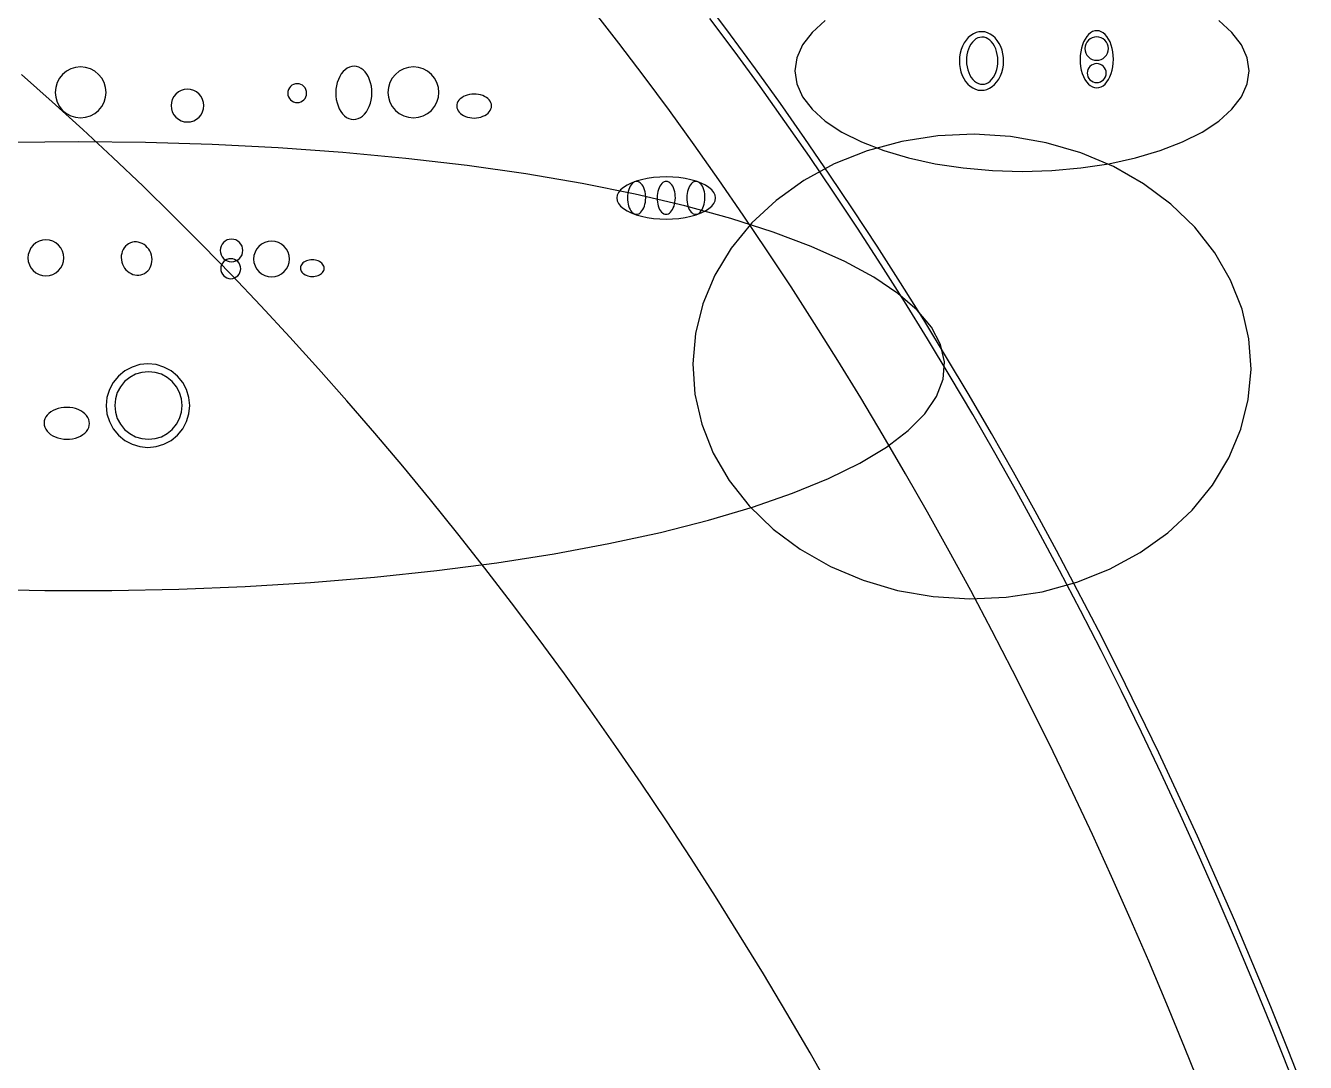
# Model space of a CAD drawing. Extents: x -1 to 217, y -22 to 302.
# Drawn here: x 155.03 to 202.57, y 221.53 to 260.02 of the extents above; entities that cross this region are included whole.
import ezdxf

# ---------------------------------------------------------------- set-up
doc = ezdxf.new("R2010")
doc.units = 0

msp = doc.modelspace()

# ---------------------------------------------------------------- linework, layer by layer
at = {"layer": 'CIRCLES'}
for p, q in [((194.651, 259.567), (194.576, 259.527)), ((194.733, 259.592), (194.651, 259.567)), ((194.818, 259.601), (194.733, 259.592)), ((194.903, 259.592), (194.818, 259.601)), ((194.985, 259.567), (194.903, 259.592)), ((195.06, 259.527), (194.985, 259.567)), ((194.391, 259.25), (194.382, 259.165)), ((194.382, 259.165), (194.391, 259.08)), ((194.415, 259.331), (194.391, 259.25)), ((194.391, 259.08), (194.415, 258.998)), ((194.456, 259.407), (194.415, 259.331)), ((194.51, 259.473), (194.456, 259.407)), ((194.576, 259.527), (194.51, 259.473)), ((195.126, 259.473), (195.06, 259.527)), ((195.18, 259.407), (195.126, 259.473)), ((195.221, 259.331), (195.18, 259.407)), ((195.245, 259.25), (195.221, 259.331)), ((195.221, 258.998), (195.245, 259.08)), ((195.254, 259.165), (195.245, 259.25)), ((195.245, 259.08), (195.254, 259.165)), ((194.415, 258.998), (194.456, 258.923)), ((194.456, 258.923), (194.51, 258.856)), ((194.51, 258.856), (194.576, 258.802)), ((194.576, 258.802), (194.651, 258.762)), ((194.651, 258.762), (194.733, 258.737)), ((194.749, 258.6), (194.683, 258.58)), ((194.733, 258.737), (194.818, 258.729)), ((194.818, 258.607), (194.749, 258.6)), ((194.818, 258.729), (194.903, 258.737)), ((194.887, 258.6), (194.818, 258.607)), ((194.953, 258.58), (194.887, 258.6)), ((194.903, 258.737), (194.985, 258.762)), ((194.985, 258.762), (195.06, 258.802)), ((195.06, 258.802), (195.126, 258.856)), ((195.126, 258.856), (195.18, 258.923)), ((195.18, 258.923), (195.221, 258.998)), ((156.409, 258.209), (156.292, 258.066)), ((156.553, 258.327), (156.409, 258.209)), ((156.716, 258.414), (156.553, 258.327)), ((156.893, 258.468), (156.716, 258.414)), ((157.078, 258.486), (156.893, 258.468)), ((157.262, 258.468), (157.078, 258.486)), ((157.44, 258.414), (157.262, 258.468)), ((157.603, 258.327), (157.44, 258.414)), ((157.746, 258.209), (157.603, 258.327)), ((157.864, 258.066), (157.746, 258.209)), ((168.771, 258.209), (168.653, 258.066)), ((168.914, 258.327), (168.771, 258.209)), ((169.077, 258.414), (168.914, 258.327)), ((169.255, 258.468), (169.077, 258.414)), ((169.439, 258.486), (169.255, 258.468)), ((169.624, 258.468), (169.439, 258.486)), ((169.801, 258.414), (169.624, 258.468)), ((169.964, 258.327), (169.801, 258.414)), ((170.108, 258.209), (169.964, 258.327)), ((170.225, 258.066), (170.108, 258.209)), ((194.472, 258.323), (194.466, 258.255)), ((194.466, 258.255), (194.472, 258.186)), ((194.493, 258.389), (194.472, 258.323)), ((194.472, 258.186), (194.493, 258.12)), ((194.525, 258.45), (194.493, 258.389)), ((194.569, 258.504), (194.525, 258.45)), ((194.622, 258.547), (194.569, 258.504)), ((194.683, 258.58), (194.622, 258.547)), ((195.014, 258.547), (194.953, 258.58)), ((195.067, 258.504), (195.014, 258.547)), ((195.111, 258.45), (195.067, 258.504)), ((195.143, 258.389), (195.111, 258.45)), ((195.164, 258.323), (195.143, 258.389)), ((195.143, 258.12), (195.164, 258.186)), ((195.17, 258.255), (195.164, 258.323)), ((195.164, 258.186), (195.17, 258.255)), ((156.151, 257.725), (156.133, 257.541)), ((156.205, 257.902), (156.151, 257.725)), ((156.292, 258.066), (156.205, 257.902)), ((157.951, 257.902), (157.864, 258.066)), ((158.005, 257.725), (157.951, 257.902)), ((158.023, 257.541), (158.005, 257.725)), ((161.044, 257.656), (160.926, 257.645)), ((161.163, 257.645), (161.044, 257.656)), ((164.831, 257.704), (164.798, 257.644)), ((164.874, 257.757), (164.831, 257.704)), ((164.927, 257.801), (164.874, 257.757)), ((164.987, 257.833), (164.927, 257.801)), ((165.053, 257.853), (164.987, 257.833)), ((165.121, 257.859), (165.053, 257.853)), ((165.189, 257.853), (165.121, 257.859)), ((165.255, 257.833), (165.189, 257.853)), ((165.315, 257.801), (165.255, 257.833)), ((165.368, 257.757), (165.315, 257.801)), ((165.412, 257.704), (165.368, 257.757)), ((165.444, 257.644), (165.412, 257.704)), ((168.512, 257.725), (168.494, 257.541)), ((168.566, 257.902), (168.512, 257.725)), ((168.653, 258.066), (168.566, 257.902)), ((170.312, 257.902), (170.225, 258.066)), ((170.366, 257.725), (170.312, 257.902)), ((170.384, 257.541), (170.366, 257.725)), ((194.493, 258.12), (194.525, 258.059)), ((194.525, 258.059), (194.569, 258.005)), ((194.569, 258.005), (194.622, 257.962)), ((194.622, 257.962), (194.683, 257.929)), ((194.683, 257.929), (194.749, 257.909)), ((194.749, 257.909), (194.818, 257.902)), ((194.818, 257.902), (194.887, 257.909)), ((194.887, 257.909), (194.953, 257.929)), ((194.953, 257.929), (195.014, 257.962)), ((195.014, 257.962), (195.067, 258.005)), ((195.067, 258.005), (195.111, 258.059)), ((195.111, 258.059), (195.143, 258.12)), ((156.133, 257.541), (156.151, 257.356)), ((156.151, 257.356), (156.205, 257.179)), ((156.205, 257.179), (156.292, 257.016)), ((157.864, 257.016), (157.951, 257.179)), ((157.951, 257.179), (158.005, 257.356)), ((158.005, 257.356), (158.023, 257.541)), ((160.483, 257.281), (160.448, 257.167)), ((160.539, 257.386), (160.483, 257.281)), ((160.614, 257.478), (160.539, 257.386)), ((160.707, 257.554), (160.614, 257.478)), ((160.812, 257.61), (160.707, 257.554)), ((160.926, 257.645), (160.812, 257.61)), ((161.277, 257.61), (161.163, 257.645)), ((161.382, 257.554), (161.277, 257.61)), ((161.475, 257.478), (161.382, 257.554)), ((161.55, 257.386), (161.475, 257.478)), ((161.606, 257.281), (161.55, 257.386)), ((161.641, 257.167), (161.606, 257.281)), ((164.779, 257.578), (164.772, 257.51)), ((164.772, 257.51), (164.779, 257.442)), ((164.798, 257.644), (164.779, 257.578)), ((164.779, 257.442), (164.798, 257.376)), ((164.798, 257.376), (164.831, 257.316)), ((164.831, 257.316), (164.874, 257.263)), ((164.874, 257.263), (164.927, 257.22)), ((164.927, 257.22), (164.987, 257.187)), ((164.987, 257.187), (165.053, 257.168)), ((165.189, 257.168), (165.255, 257.187)), ((165.255, 257.187), (165.315, 257.22)), ((165.315, 257.22), (165.368, 257.263)), ((165.368, 257.263), (165.412, 257.316)), ((165.412, 257.316), (165.444, 257.376)), ((165.464, 257.578), (165.444, 257.644)), ((165.444, 257.376), (165.464, 257.442)), ((165.47, 257.51), (165.464, 257.578)), ((165.464, 257.442), (165.47, 257.51)), ((168.494, 257.541), (168.512, 257.356)), ((168.512, 257.356), (168.566, 257.179)), ((168.566, 257.179), (168.653, 257.016)), ((170.225, 257.016), (170.312, 257.179)), ((170.312, 257.179), (170.366, 257.356)), ((170.366, 257.356), (170.384, 257.541)), ((156.292, 257.016), (156.409, 256.872)), ((156.409, 256.872), (156.553, 256.755)), ((156.553, 256.755), (156.716, 256.667)), ((157.44, 256.667), (157.603, 256.755)), ((157.603, 256.755), (157.746, 256.872)), ((157.746, 256.872), (157.864, 257.016)), ((160.448, 257.167), (160.436, 257.048)), ((160.436, 257.048), (160.448, 256.929)), ((160.448, 256.929), (160.483, 256.815)), ((160.483, 256.815), (160.539, 256.71)), ((160.539, 256.71), (160.614, 256.618)), ((161.475, 256.618), (161.55, 256.71)), ((161.55, 256.71), (161.606, 256.815)), ((161.606, 256.815), (161.641, 256.929)), ((161.653, 257.048), (161.641, 257.167)), ((161.641, 256.929), (161.653, 257.048)), ((165.053, 257.168), (165.121, 257.161)), ((165.121, 257.161), (165.189, 257.168)), ((168.653, 257.016), (168.771, 256.872)), ((168.771, 256.872), (168.914, 256.755)), ((168.914, 256.755), (169.077, 256.667)), ((169.801, 256.667), (169.964, 256.755)), ((169.964, 256.755), (170.108, 256.872)), ((170.108, 256.872), (170.225, 257.016)), ((156.716, 256.667), (156.893, 256.614)), ((156.893, 256.614), (157.078, 256.596)), ((157.078, 256.596), (157.262, 256.614)), ((157.262, 256.614), (157.44, 256.667)), ((160.614, 256.618), (160.707, 256.542)), ((160.707, 256.542), (160.812, 256.486)), ((160.812, 256.486), (160.926, 256.451)), ((160.926, 256.451), (161.044, 256.44)), ((161.044, 256.44), (161.163, 256.451)), ((161.163, 256.451), (161.277, 256.486)), ((161.277, 256.486), (161.382, 256.542)), ((161.382, 256.542), (161.475, 256.618)), ((169.077, 256.667), (169.255, 256.614)), ((169.255, 256.614), (169.439, 256.596)), ((169.439, 256.596), (169.624, 256.614)), ((169.624, 256.614), (169.801, 256.667)), ((155.418, 251.949), (155.317, 251.866)), ((155.532, 252.01), (155.418, 251.949)), ((155.657, 252.048), (155.532, 252.01)), ((155.787, 252.061), (155.657, 252.048)), ((155.916, 252.048), (155.787, 252.061)), ((156.041, 252.01), (155.916, 252.048)), ((156.156, 251.949), (156.041, 252.01)), ((156.256, 251.866), (156.156, 251.949)), ((162.386, 251.969), (162.334, 251.905)), ((162.45, 252.021), (162.386, 251.969)), ((162.522, 252.06), (162.45, 252.021)), ((162.601, 252.084), (162.522, 252.06)), ((162.683, 252.092), (162.601, 252.084)), ((162.765, 252.084), (162.683, 252.092)), ((162.844, 252.06), (162.765, 252.084)), ((162.917, 252.021), (162.844, 252.06)), ((162.981, 251.969), (162.917, 252.021)), ((163.033, 251.905), (162.981, 251.969)), ((163.914, 251.968), (163.8, 251.907)), ((164.039, 252.006), (163.914, 251.968)), ((164.169, 252.018), (164.039, 252.006)), ((164.298, 252.006), (164.169, 252.018)), ((164.423, 251.968), (164.298, 252.006)), ((164.538, 251.907), (164.423, 251.968)), ((155.135, 251.526), (155.122, 251.397)), ((155.173, 251.651), (155.135, 251.526)), ((155.234, 251.766), (155.173, 251.651)), ((155.317, 251.866), (155.234, 251.766)), ((156.339, 251.766), (156.256, 251.866)), ((156.4, 251.651), (156.339, 251.766)), ((156.438, 251.526), (156.4, 251.651)), ((156.451, 251.397), (156.438, 251.526)), ((162.271, 251.754), (162.263, 251.672)), ((162.263, 251.672), (162.271, 251.59)), ((162.295, 251.833), (162.271, 251.754)), ((162.271, 251.59), (162.295, 251.511)), ((162.334, 251.905), (162.295, 251.833)), ((162.295, 251.511), (162.334, 251.438)), ((163.072, 251.833), (163.033, 251.905)), ((163.033, 251.438), (163.072, 251.511)), ((163.096, 251.754), (163.072, 251.833)), ((163.072, 251.511), (163.096, 251.59)), ((163.104, 251.672), (163.096, 251.754)), ((163.096, 251.59), (163.104, 251.672)), ((163.517, 251.484), (163.504, 251.354)), ((163.555, 251.608), (163.517, 251.484)), ((163.616, 251.723), (163.555, 251.608)), ((163.699, 251.824), (163.616, 251.723)), ((163.8, 251.907), (163.699, 251.824)), ((164.638, 251.824), (164.538, 251.907)), ((164.721, 251.723), (164.638, 251.824)), ((164.782, 251.608), (164.721, 251.723)), ((164.82, 251.484), (164.782, 251.608)), ((164.833, 251.354), (164.82, 251.484)), ((155.122, 251.397), (155.135, 251.267)), ((155.135, 251.267), (155.173, 251.142)), ((155.173, 251.142), (155.234, 251.027)), ((155.234, 251.027), (155.317, 250.927)), ((156.256, 250.927), (156.339, 251.027)), ((156.339, 251.027), (156.4, 251.142)), ((156.4, 251.142), (156.438, 251.267)), ((156.438, 251.267), (156.451, 251.397)), ((162.289, 251.067), (162.282, 250.994)), ((162.282, 250.994), (162.289, 250.922)), ((162.31, 251.136), (162.289, 251.067)), ((162.345, 251.2), (162.31, 251.136)), ((162.334, 251.438), (162.386, 251.374)), ((162.391, 251.257), (162.345, 251.2)), ((162.386, 251.374), (162.45, 251.322)), ((162.447, 251.303), (162.391, 251.257)), ((162.511, 251.337), (162.447, 251.303)), ((162.45, 251.322), (162.522, 251.283)), ((162.581, 251.358), (162.511, 251.337)), ((162.522, 251.283), (162.601, 251.259)), ((162.653, 251.365), (162.581, 251.358)), ((162.601, 251.259), (162.683, 251.251)), ((162.726, 251.358), (162.653, 251.365)), ((162.683, 251.251), (162.765, 251.259)), ((162.795, 251.337), (162.726, 251.358)), ((162.765, 251.259), (162.844, 251.283)), ((162.859, 251.303), (162.795, 251.337)), ((162.844, 251.283), (162.917, 251.322)), ((162.916, 251.257), (162.859, 251.303)), ((162.962, 251.2), (162.916, 251.257)), ((162.917, 251.322), (162.981, 251.374)), ((162.996, 251.136), (162.962, 251.2)), ((162.981, 251.374), (163.033, 251.438)), ((163.017, 251.067), (162.996, 251.136)), ((163.024, 250.994), (163.017, 251.067)), ((163.017, 250.922), (163.024, 250.994)), ((163.504, 251.354), (163.517, 251.225)), ((163.517, 251.225), (163.555, 251.1)), ((163.555, 251.1), (163.616, 250.985)), ((164.721, 250.985), (164.782, 251.1)), ((164.782, 251.1), (164.82, 251.225)), ((164.82, 251.225), (164.833, 251.354)), ((155.317, 250.927), (155.418, 250.844)), ((155.418, 250.844), (155.532, 250.783)), ((155.532, 250.783), (155.657, 250.745)), ((155.657, 250.745), (155.787, 250.732)), ((155.787, 250.732), (155.916, 250.745)), ((155.916, 250.745), (156.041, 250.783)), ((156.041, 250.783), (156.156, 250.844)), ((156.156, 250.844), (156.256, 250.927)), ((162.289, 250.922), (162.31, 250.852)), ((162.31, 250.852), (162.345, 250.788)), ((162.345, 250.788), (162.391, 250.732)), ((162.391, 250.732), (162.447, 250.686)), ((162.447, 250.686), (162.511, 250.651)), ((162.511, 250.651), (162.581, 250.63)), ((162.581, 250.63), (162.653, 250.623)), ((162.653, 250.623), (162.726, 250.63)), ((162.726, 250.63), (162.795, 250.651)), ((162.795, 250.651), (162.859, 250.686)), ((162.859, 250.686), (162.916, 250.732)), ((162.916, 250.732), (162.962, 250.788)), ((162.962, 250.788), (162.996, 250.852)), ((162.996, 250.852), (163.017, 250.922)), ((163.616, 250.985), (163.699, 250.884)), ((163.699, 250.884), (163.8, 250.802)), ((163.8, 250.802), (163.914, 250.74)), ((163.914, 250.74), (164.039, 250.703)), ((164.039, 250.703), (164.169, 250.69)), ((164.169, 250.69), (164.298, 250.703)), ((164.298, 250.703), (164.423, 250.74)), ((164.423, 250.74), (164.538, 250.802)), ((164.538, 250.802), (164.638, 250.884)), ((164.638, 250.884), (164.721, 250.985)), ((158.717, 247.201), (158.482, 247.008)), ((158.986, 247.344), (158.717, 247.201)), ((159.277, 247.432), (158.986, 247.344)), ((159.579, 247.462), (159.277, 247.432)), ((159.882, 247.432), (159.579, 247.462)), ((160.173, 247.344), (159.882, 247.432)), ((160.442, 247.201), (160.173, 247.344)), ((160.677, 247.008), (160.442, 247.201)), ((158.289, 246.773), (158.146, 246.504)), ((158.482, 247.008), (158.289, 246.773)), ((158.71, 246.801), (158.554, 246.611)), ((158.9, 246.957), (158.71, 246.801)), ((159.117, 247.073), (158.9, 246.957)), ((159.352, 247.144), (159.117, 247.073)), ((159.597, 247.168), (159.352, 247.144)), ((159.841, 247.144), (159.597, 247.168)), ((160.076, 247.073), (159.841, 247.144)), ((160.293, 246.957), (160.076, 247.073)), ((160.483, 246.801), (160.293, 246.957)), ((160.639, 246.611), (160.483, 246.801)), ((160.87, 246.773), (160.677, 247.008)), ((161.013, 246.504), (160.87, 246.773)), ((158.146, 246.504), (158.057, 246.213)), ((158.438, 246.394), (158.367, 246.159)), ((158.554, 246.611), (158.438, 246.394)), ((160.755, 246.394), (160.639, 246.611)), ((160.826, 246.159), (160.755, 246.394)), ((161.102, 246.213), (161.013, 246.504)), ((158.057, 246.213), (158.028, 245.91)), ((158.028, 245.91), (158.057, 245.608)), ((158.367, 246.159), (158.343, 245.914)), ((158.343, 245.914), (158.367, 245.67)), ((160.85, 245.914), (160.826, 246.159)), ((160.826, 245.67), (160.85, 245.914)), ((161.131, 245.91), (161.102, 246.213)), ((161.102, 245.608), (161.131, 245.91)), ((158.057, 245.608), (158.146, 245.316)), ((158.146, 245.316), (158.289, 245.048)), ((158.367, 245.67), (158.438, 245.435)), ((158.438, 245.435), (158.554, 245.218)), ((160.639, 245.218), (160.755, 245.435)), ((160.755, 245.435), (160.826, 245.67)), ((160.87, 245.048), (161.013, 245.316)), ((161.013, 245.316), (161.102, 245.608)), ((158.289, 245.048), (158.482, 244.813)), ((158.482, 244.813), (158.717, 244.62)), ((158.554, 245.218), (158.71, 245.028)), ((158.71, 245.028), (158.9, 244.872)), ((158.9, 244.872), (159.117, 244.756)), ((160.076, 244.756), (160.293, 244.872)), ((160.293, 244.872), (160.483, 245.028)), ((160.442, 244.62), (160.677, 244.813)), ((160.483, 245.028), (160.639, 245.218)), ((160.677, 244.813), (160.87, 245.048)), ((158.717, 244.62), (158.986, 244.476)), ((158.986, 244.476), (159.277, 244.388)), ((159.117, 244.756), (159.352, 244.685)), ((159.277, 244.388), (159.579, 244.358)), ((159.352, 244.685), (159.597, 244.661)), ((159.579, 244.358), (159.882, 244.388)), ((159.597, 244.661), (159.841, 244.685)), ((159.841, 244.685), (160.076, 244.756)), ((159.882, 244.388), (160.173, 244.476)), ((160.173, 244.476), (160.442, 244.62))]:
    msp.add_line(p, q, dxfattribs=at)
at = {"layer": 'ELLIPSES'}
for p, q in [((177.065, 259.366), (176.111, 260.592)), ((181.212, 259.679), (180.269, 260.932)), ((181.388, 259.029), (180.449, 260.288)), ((184.738, 260.206), (184.25, 259.768)), ((199.84, 259.768), (199.352, 260.206)), ((182.146, 258.411), (181.212, 259.679)), ((184.25, 259.768), (183.896, 259.305)), ((190.049, 259.573), (189.967, 259.48)), ((190.139, 259.651), (190.049, 259.573)), ((190.236, 259.713), (190.139, 259.651)), ((190.338, 259.757), (190.236, 259.713)), ((190.406, 259.559), (190.334, 259.521)), ((190.444, 259.784), (190.338, 259.757)), ((190.48, 259.582), (190.406, 259.559)), ((190.551, 259.792), (190.444, 259.784)), ((190.556, 259.59), (190.48, 259.582)), ((190.658, 259.781), (190.551, 259.792)), ((190.633, 259.583), (190.556, 259.59)), ((190.708, 259.562), (190.633, 259.583)), ((190.763, 259.752), (190.658, 259.781)), ((190.78, 259.526), (190.708, 259.562)), ((190.864, 259.705), (190.763, 259.752)), ((190.959, 259.641), (190.864, 259.705)), ((191.048, 259.561), (190.959, 259.641)), ((191.127, 259.467), (191.048, 259.561)), ((194.446, 259.612), (194.385, 259.52)), ((194.514, 259.689), (194.446, 259.612)), ((194.586, 259.75), (194.514, 259.689)), ((194.663, 259.794), (194.586, 259.75)), ((194.743, 259.821), (194.663, 259.794)), ((194.824, 259.83), (194.743, 259.821)), ((194.904, 259.821), (194.824, 259.83)), ((194.984, 259.793), (194.904, 259.821)), ((195.06, 259.748), (194.984, 259.793)), ((195.133, 259.687), (195.06, 259.748)), ((195.2, 259.61), (195.133, 259.687)), ((195.261, 259.518), (195.2, 259.61)), ((200.195, 259.305), (199.84, 259.768)), ((178.01, 258.123), (177.065, 259.366)), ((183.896, 259.305), (183.68, 258.826)), ((189.785, 259.129), (189.749, 258.995)), ((189.834, 259.256), (189.785, 259.129)), ((189.895, 259.374), (189.834, 259.256)), ((189.967, 259.48), (189.895, 259.374)), ((190.056, 259.147), (190.023, 259.045)), ((190.097, 259.243), (190.056, 259.147)), ((190.147, 259.33), (190.097, 259.243)), ((190.203, 259.406), (190.147, 259.33)), ((190.266, 259.47), (190.203, 259.406)), ((190.334, 259.521), (190.266, 259.47)), ((190.849, 259.476), (190.78, 259.526)), ((190.913, 259.413), (190.849, 259.476)), ((190.971, 259.338), (190.913, 259.413)), ((191.022, 259.252), (190.971, 259.338)), ((191.066, 259.158), (191.022, 259.252)), ((191.101, 259.056), (191.066, 259.158)), ((191.197, 259.359), (191.127, 259.467)), ((191.255, 259.24), (191.197, 259.359)), ((191.301, 259.111), (191.255, 259.24)), ((191.334, 258.976), (191.301, 259.111)), ((194.25, 259.176), (194.223, 259.045)), ((194.286, 259.301), (194.25, 259.176)), ((194.331, 259.416), (194.286, 259.301)), ((194.385, 259.52), (194.331, 259.416)), ((195.314, 259.413), (195.261, 259.518)), ((195.358, 259.298), (195.314, 259.413)), ((195.394, 259.173), (195.358, 259.298)), ((195.419, 259.042), (195.394, 259.173)), ((200.41, 258.826), (200.195, 259.305)), ((182.318, 257.754), (181.388, 259.029)), ((183.68, 258.826), (183.608, 258.339)), ((189.726, 258.855), (189.718, 258.713)), ((189.718, 258.713), (189.723, 258.571)), ((189.749, 258.995), (189.726, 258.855)), ((189.986, 258.824), (189.982, 258.709)), ((189.982, 258.709), (189.988, 258.595)), ((190, 258.936), (189.986, 258.824)), ((190.023, 259.045), (190, 258.936)), ((191.126, 258.947), (191.101, 259.056)), ((191.142, 258.835), (191.126, 258.947)), ((191.131, 258.495), (191.145, 258.607)), ((191.148, 258.721), (191.142, 258.835)), ((191.145, 258.607), (191.148, 258.721)), ((191.353, 258.836), (191.334, 258.976)), ((191.35, 258.552), (191.359, 258.694)), ((191.359, 258.694), (191.353, 258.836)), ((194.207, 258.909), (194.201, 258.77)), ((194.201, 258.77), (194.206, 258.632)), ((194.206, 258.632), (194.222, 258.496)), ((194.223, 259.045), (194.207, 258.909)), ((195.418, 258.492), (195.434, 258.628)), ((195.435, 258.905), (195.419, 259.042)), ((195.434, 258.628), (195.44, 258.767)), ((195.44, 258.767), (195.435, 258.905)), ((200.482, 258.339), (200.41, 258.826)), ((156.022, 257.193), (154.882, 258.202)), ((166.701, 258.129), (166.651, 258.022)), ((166.76, 258.225), (166.701, 258.129)), ((166.827, 258.309), (166.76, 258.225)), ((166.901, 258.38), (166.827, 258.309)), ((166.981, 258.436), (166.901, 258.38)), ((167.064, 258.477), (166.981, 258.436)), ((167.151, 258.501), (167.064, 258.477)), ((167.238, 258.508), (167.151, 258.501)), ((167.326, 258.499), (167.238, 258.508)), ((167.412, 258.472), (167.326, 258.499)), ((167.494, 258.43), (167.412, 258.472)), ((167.572, 258.371), (167.494, 258.43)), ((167.644, 258.299), (167.572, 258.371)), ((167.709, 258.213), (167.644, 258.299)), ((167.766, 258.115), (167.709, 258.213)), ((178.945, 256.863), (178.01, 258.123)), ((183.069, 257.126), (182.146, 258.411)), ((183.608, 258.339), (183.68, 257.852)), ((189.723, 258.571), (189.742, 258.431)), ((189.742, 258.431), (189.775, 258.296)), ((189.775, 258.296), (189.821, 258.168)), ((189.821, 258.168), (189.88, 258.049)), ((189.988, 258.595), (190.004, 258.483)), ((190.004, 258.483), (190.03, 258.375)), ((190.03, 258.375), (190.065, 258.273)), ((190.065, 258.273), (190.108, 258.178)), ((190.108, 258.178), (190.159, 258.093)), ((190.984, 258.101), (191.033, 258.188)), ((191.033, 258.188), (191.075, 258.283)), ((191.075, 258.283), (191.107, 258.386)), ((191.107, 258.386), (191.131, 258.495)), ((191.181, 258.034), (191.242, 258.152)), ((191.242, 258.152), (191.291, 258.279)), ((191.291, 258.279), (191.327, 258.413)), ((191.327, 258.413), (191.35, 258.552)), ((194.222, 258.496), (194.247, 258.364)), ((194.247, 258.364), (194.283, 258.239)), ((194.283, 258.239), (194.328, 258.124)), ((194.328, 258.124), (194.381, 258.019)), ((195.31, 258.121), (195.355, 258.236)), ((195.355, 258.236), (195.392, 258.361)), ((195.392, 258.361), (195.418, 258.492)), ((200.41, 257.852), (200.482, 258.339)), ((166.562, 257.658), (166.554, 257.529)), ((166.581, 257.785), (166.562, 257.658)), ((166.61, 257.907), (166.581, 257.785)), ((166.651, 258.022), (166.61, 257.907)), ((167.813, 258.007), (167.766, 258.115)), ((167.85, 257.89), (167.813, 258.007)), ((167.877, 257.767), (167.85, 257.89)), ((167.892, 257.64), (167.877, 257.767)), ((183.237, 256.463), (182.318, 257.754)), ((183.68, 257.852), (183.896, 257.373)), ((189.88, 258.049), (189.949, 257.941)), ((189.949, 257.941), (190.029, 257.846)), ((190.029, 257.846), (190.117, 257.766)), ((190.117, 257.766), (190.212, 257.702)), ((190.159, 258.093), (190.217, 258.018)), ((190.212, 257.702), (190.314, 257.655)), ((190.217, 258.018), (190.281, 257.955)), ((190.281, 257.955), (190.35, 257.905)), ((190.314, 257.655), (190.419, 257.626)), ((190.35, 257.905), (190.423, 257.869)), ((190.423, 257.869), (190.498, 257.848)), ((190.498, 257.848), (190.574, 257.841)), ((190.574, 257.841), (190.65, 257.849)), ((190.633, 257.624), (190.738, 257.65)), ((190.65, 257.849), (190.725, 257.872)), ((190.725, 257.872), (190.797, 257.91)), ((190.738, 257.65), (190.84, 257.695)), ((190.797, 257.91), (190.865, 257.961)), ((190.84, 257.695), (190.937, 257.757)), ((190.865, 257.961), (190.927, 258.025)), ((190.927, 258.025), (190.984, 258.101)), ((190.937, 257.757), (191.028, 257.835)), ((191.028, 257.835), (191.109, 257.928)), ((191.109, 257.928), (191.181, 258.034)), ((194.381, 258.019), (194.441, 257.928)), ((194.441, 257.928), (194.508, 257.85)), ((194.508, 257.85), (194.581, 257.789)), ((194.581, 257.789), (194.657, 257.744)), ((194.657, 257.744), (194.737, 257.717)), ((194.737, 257.717), (194.818, 257.707)), ((194.818, 257.707), (194.898, 257.716)), ((194.898, 257.716), (194.978, 257.743)), ((194.978, 257.743), (195.055, 257.787)), ((195.055, 257.787), (195.128, 257.849)), ((195.128, 257.849), (195.195, 257.925)), ((195.195, 257.925), (195.256, 258.017)), ((195.256, 258.017), (195.31, 258.121)), ((200.195, 257.373), (200.41, 257.852)), ((157.154, 256.166), (156.022, 257.193)), ((166.554, 257.529), (166.558, 257.4)), ((166.558, 257.4), (166.574, 257.273)), ((166.574, 257.273), (166.601, 257.15)), ((167.84, 257.134), (167.87, 257.256)), ((167.87, 257.256), (167.889, 257.383)), ((167.889, 257.383), (167.896, 257.511)), ((167.896, 257.511), (167.892, 257.64)), ((171.094, 257.197), (171.067, 257.141)), ((171.13, 257.249), (171.094, 257.197)), ((171.177, 257.298), (171.13, 257.249)), ((171.232, 257.343), (171.177, 257.298)), ((171.295, 257.382), (171.232, 257.343)), ((171.365, 257.415), (171.295, 257.382)), ((171.441, 257.442), (171.365, 257.415)), ((171.521, 257.462), (171.441, 257.442)), ((171.603, 257.474), (171.521, 257.462)), ((171.688, 257.479), (171.603, 257.474)), ((171.772, 257.476), (171.688, 257.479)), ((171.856, 257.466), (171.772, 257.476)), ((171.936, 257.448), (171.856, 257.466)), ((172.012, 257.423), (171.936, 257.448)), ((172.083, 257.392), (172.012, 257.423)), ((172.147, 257.354), (172.083, 257.392)), ((172.203, 257.311), (172.147, 257.354)), ((172.251, 257.263), (172.203, 257.311)), ((172.289, 257.211), (172.251, 257.263)), ((172.317, 257.157), (172.289, 257.211)), ((183.896, 257.373), (184.25, 256.91)), ((190.419, 257.626), (190.525, 257.616)), ((190.525, 257.616), (190.633, 257.624)), ((199.84, 256.91), (200.195, 257.373)), ((166.601, 257.15), (166.638, 257.034)), ((166.638, 257.034), (166.685, 256.926)), ((166.685, 256.926), (166.742, 256.828)), ((166.742, 256.828), (166.807, 256.742)), ((166.807, 256.742), (166.879, 256.669)), ((167.55, 256.66), (167.624, 256.731)), ((167.624, 256.731), (167.691, 256.815)), ((167.691, 256.815), (167.75, 256.912)), ((167.75, 256.912), (167.8, 257.019)), ((167.8, 257.019), (167.84, 257.134)), ((171.051, 257.084), (171.046, 257.026)), ((171.046, 257.026), (171.053, 256.967)), ((171.067, 257.141), (171.051, 257.084)), ((171.053, 256.967), (171.07, 256.911)), ((171.07, 256.911), (171.098, 256.856)), ((171.098, 256.856), (171.136, 256.804)), ((171.136, 256.804), (171.183, 256.756)), ((171.183, 256.756), (171.24, 256.713)), ((171.24, 256.713), (171.304, 256.675)), ((172.092, 256.685), (172.155, 256.724)), ((172.155, 256.724), (172.21, 256.769)), ((172.21, 256.769), (172.256, 256.818)), ((172.256, 256.818), (172.293, 256.87)), ((172.293, 256.87), (172.32, 256.926)), ((172.334, 257.1), (172.317, 257.157)), ((172.32, 256.926), (172.336, 256.983)), ((172.34, 257.042), (172.334, 257.1)), ((172.336, 256.983), (172.34, 257.042)), ((179.87, 255.587), (178.945, 256.863)), ((183.982, 255.825), (183.069, 257.126)), ((184.25, 256.91), (184.738, 256.472)), ((199.352, 256.472), (199.84, 256.91)), ((166.879, 256.669), (166.957, 256.611)), ((166.957, 256.611), (167.039, 256.568)), ((167.039, 256.568), (167.125, 256.542)), ((167.125, 256.542), (167.212, 256.532)), ((167.212, 256.532), (167.3, 256.54)), ((167.3, 256.54), (167.386, 256.564)), ((167.386, 256.564), (167.47, 256.604)), ((167.47, 256.604), (167.55, 256.66)), ((171.304, 256.675), (171.375, 256.644)), ((171.375, 256.644), (171.451, 256.619)), ((171.451, 256.619), (171.531, 256.601)), ((171.531, 256.601), (171.614, 256.591)), ((171.614, 256.591), (171.699, 256.588)), ((171.699, 256.588), (171.783, 256.593)), ((171.783, 256.593), (171.866, 256.605)), ((171.866, 256.605), (171.946, 256.625)), ((171.946, 256.625), (172.022, 256.652)), ((172.022, 256.652), (172.092, 256.685)), ((184.146, 255.156), (183.237, 256.463)), ((184.738, 256.472), (185.352, 256.066)), ((198.739, 256.066), (199.352, 256.472)), ((158.279, 255.12), (157.154, 256.166)), ((184.885, 254.509), (183.982, 255.825)), ((185.352, 256.066), (186.079, 255.699)), ((188.912, 255.926), (187.58, 255.719)), ((190.266, 255.987), (188.912, 255.926)), ((191.618, 255.901), (190.266, 255.987)), ((192.946, 255.668), (191.618, 255.901)), ((198.011, 255.699), (198.739, 256.066)), ((156.993, 255.709), (154.5, 255.684)), ((159.486, 255.684), (156.993, 255.709)), ((161.964, 255.609), (159.486, 255.684)), ((164.412, 255.484), (161.964, 255.609)), ((166.816, 255.311), (164.412, 255.484)), ((169.16, 255.09), (166.816, 255.311)), ((180.785, 254.294), (179.87, 255.587)), ((186.293, 255.369), (185.072, 254.881)), ((186.079, 255.699), (186.909, 255.377)), ((187.58, 255.719), (186.293, 255.369)), ((186.909, 255.377), (187.827, 255.106)), ((194.227, 255.293), (192.946, 255.668)), ((195.438, 254.782), (194.227, 255.293)), ((196.264, 255.106), (197.181, 255.377)), ((197.181, 255.377), (198.011, 255.699)), ((159.395, 254.055), (158.279, 255.12)), ((171.432, 254.822), (169.16, 255.09)), ((173.616, 254.51), (171.432, 254.822)), ((185.072, 254.881), (183.938, 254.265)), ((185.045, 253.834), (184.146, 255.156)), ((187.827, 255.106), (188.816, 254.89)), ((188.816, 254.89), (189.861, 254.733)), ((194.229, 254.733), (195.274, 254.89)), ((195.274, 254.89), (196.264, 255.106)), ((175.701, 254.155), (173.616, 254.51)), ((178.126, 254.345), (177.911, 254.299)), ((178.353, 254.378), (178.126, 254.345)), ((178.589, 254.398), (178.353, 254.378)), ((178.828, 254.404), (178.589, 254.398)), ((179.068, 254.398), (178.828, 254.404)), ((179.303, 254.378), (179.068, 254.398)), ((179.53, 254.344), (179.303, 254.378)), ((179.746, 254.299), (179.53, 254.344)), ((185.778, 253.177), (184.885, 254.509)), ((189.861, 254.733), (190.944, 254.638)), ((190.944, 254.638), (192.045, 254.606)), ((192.045, 254.606), (193.146, 254.638)), ((193.146, 254.638), (194.229, 254.733)), ((196.559, 254.145), (195.438, 254.782)), ((160.502, 252.972), (159.395, 254.055)), ((177.673, 253.759), (175.701, 254.155)), ((177.133, 253.92), (177.056, 253.823)), ((177.239, 254.012), (177.133, 253.92)), ((177.372, 254.097), (177.239, 254.012)), ((177.531, 254.175), (177.372, 254.097)), ((177.42, 253.861), (177.405, 253.786)), ((177.44, 253.932), (177.42, 253.861)), ((177.466, 253.998), (177.44, 253.932)), ((177.495, 254.058), (177.466, 253.998)), ((177.529, 254.11), (177.495, 254.058)), ((177.566, 254.154), (177.529, 254.11)), ((177.711, 254.242), (177.531, 254.175)), ((177.607, 254.188), (177.566, 254.154)), ((177.649, 254.214), (177.607, 254.188)), ((177.692, 254.229), (177.649, 254.214)), ((177.736, 254.233), (177.692, 254.229)), ((177.911, 254.299), (177.711, 254.242)), ((177.78, 254.227), (177.736, 254.233)), ((177.823, 254.211), (177.78, 254.227)), ((177.865, 254.185), (177.823, 254.211)), ((177.904, 254.149), (177.865, 254.185)), ((177.94, 254.105), (177.904, 254.149)), ((177.973, 254.052), (177.94, 254.105)), ((178.001, 253.991), (177.973, 254.052)), ((178.025, 253.925), (178.001, 253.991)), ((178.043, 253.853), (178.025, 253.925)), ((178.057, 253.777), (178.043, 253.853)), ((178.52, 253.861), (178.505, 253.786)), ((178.541, 253.932), (178.52, 253.861)), ((178.566, 253.998), (178.541, 253.932)), ((178.596, 254.058), (178.566, 253.998)), ((178.63, 254.11), (178.596, 254.058)), ((178.667, 254.154), (178.63, 254.11)), ((178.707, 254.188), (178.667, 254.154)), ((178.749, 254.214), (178.707, 254.188)), ((178.793, 254.229), (178.749, 254.214)), ((178.837, 254.233), (178.793, 254.229)), ((178.881, 254.227), (178.837, 254.233)), ((178.924, 254.211), (178.881, 254.227)), ((178.965, 254.185), (178.924, 254.211)), ((179.005, 254.149), (178.965, 254.185)), ((179.041, 254.105), (179.005, 254.149)), ((179.073, 254.052), (179.041, 254.105)), ((179.102, 253.991), (179.073, 254.052)), ((179.125, 253.925), (179.102, 253.991)), ((179.144, 253.853), (179.125, 253.925)), ((179.157, 253.777), (179.144, 253.853)), ((179.621, 253.861), (179.606, 253.786)), ((179.642, 253.932), (179.621, 253.861)), ((179.667, 253.998), (179.642, 253.932)), ((179.697, 254.058), (179.667, 253.998)), ((179.731, 254.11), (179.697, 254.058)), ((179.768, 254.154), (179.731, 254.11)), ((179.945, 254.242), (179.746, 254.299)), ((179.808, 254.188), (179.768, 254.154)), ((179.85, 254.214), (179.808, 254.188)), ((179.893, 254.229), (179.85, 254.214)), ((179.938, 254.233), (179.893, 254.229)), ((179.982, 254.227), (179.938, 254.233)), ((180.126, 254.174), (179.945, 254.242)), ((180.025, 254.211), (179.982, 254.227)), ((180.066, 254.185), (180.025, 254.211)), ((180.105, 254.149), (180.066, 254.185)), ((180.141, 254.105), (180.105, 254.149)), ((180.284, 254.097), (180.126, 254.174)), ((180.174, 254.052), (180.141, 254.105)), ((180.202, 253.991), (180.174, 254.052)), ((180.226, 253.925), (180.202, 253.991)), ((180.245, 253.853), (180.226, 253.925)), ((180.258, 253.777), (180.245, 253.853)), ((180.417, 254.011), (180.284, 254.097)), ((180.523, 253.919), (180.417, 254.011)), ((180.6, 253.822), (180.523, 253.919)), ((181.689, 252.985), (180.785, 254.294)), ((183.938, 254.265), (182.912, 253.531)), ((197.572, 253.391), (196.559, 254.145)), ((177.009, 253.722), (176.993, 253.619)), ((176.993, 253.619), (177.009, 253.517)), ((177.056, 253.823), (177.009, 253.722)), ((177.009, 253.517), (177.056, 253.416)), ((177.056, 253.416), (177.133, 253.319)), ((177.395, 253.707), (177.391, 253.628)), ((177.391, 253.628), (177.393, 253.548)), ((177.393, 253.548), (177.401, 253.47)), ((177.405, 253.786), (177.395, 253.707)), ((177.401, 253.47), (177.414, 253.394)), ((177.414, 253.394), (177.433, 253.323)), ((179.52, 253.325), (177.673, 253.759)), ((178.017, 253.315), (178.037, 253.387)), ((178.037, 253.387), (178.053, 253.462)), ((178.053, 253.462), (178.062, 253.54)), ((178.064, 253.699), (178.057, 253.777)), ((178.062, 253.54), (178.066, 253.62)), ((178.066, 253.62), (178.064, 253.699)), ((178.496, 253.707), (178.492, 253.628)), ((178.492, 253.628), (178.494, 253.548)), ((178.494, 253.548), (178.501, 253.47)), ((178.505, 253.786), (178.496, 253.707)), ((178.501, 253.47), (178.515, 253.394)), ((178.515, 253.394), (178.533, 253.323)), ((179.118, 253.315), (179.138, 253.387)), ((179.138, 253.387), (179.153, 253.462)), ((179.153, 253.462), (179.163, 253.54)), ((179.165, 253.699), (179.157, 253.777)), ((179.163, 253.54), (179.167, 253.62)), ((179.167, 253.62), (179.165, 253.699)), ((179.596, 253.707), (179.593, 253.628)), ((179.593, 253.628), (179.594, 253.548)), ((179.594, 253.548), (179.602, 253.47)), ((179.606, 253.786), (179.596, 253.707)), ((179.602, 253.47), (179.615, 253.394)), ((179.615, 253.394), (179.634, 253.323)), ((180.218, 253.315), (180.239, 253.387)), ((180.239, 253.387), (180.254, 253.462)), ((180.254, 253.462), (180.264, 253.54)), ((180.265, 253.699), (180.258, 253.777)), ((180.264, 253.54), (180.267, 253.62)), ((180.267, 253.62), (180.265, 253.699)), ((180.523, 253.318), (180.6, 253.415)), ((180.647, 253.721), (180.6, 253.822)), ((180.6, 253.415), (180.647, 253.516)), ((180.663, 253.619), (180.647, 253.721)), ((180.647, 253.516), (180.663, 253.619)), ((182.912, 253.531), (182.01, 252.691)), ((185.933, 252.496), (185.045, 253.834)), ((198.458, 252.534), (197.572, 253.391)), ((161.602, 251.87), (160.502, 252.972)), ((177.133, 253.319), (177.239, 253.227)), ((177.239, 253.227), (177.372, 253.141)), ((177.372, 253.141), (177.53, 253.064)), ((177.433, 253.323), (177.456, 253.256)), ((177.456, 253.256), (177.485, 253.196)), ((177.485, 253.196), (177.517, 253.143)), ((177.517, 253.143), (177.553, 253.098)), ((177.53, 253.064), (177.711, 252.996)), ((177.553, 253.098), (177.593, 253.062)), ((177.593, 253.062), (177.634, 253.036)), ((177.634, 253.036), (177.677, 253.02)), ((177.677, 253.02), (177.721, 253.014)), ((177.711, 252.996), (177.91, 252.939)), ((177.721, 253.014), (177.765, 253.019)), ((177.765, 253.019), (177.809, 253.034)), ((177.809, 253.034), (177.851, 253.059)), ((177.851, 253.059), (177.891, 253.094)), ((177.891, 253.094), (177.928, 253.138)), ((177.91, 252.939), (178.126, 252.893)), ((177.928, 253.138), (177.962, 253.19)), ((177.962, 253.19), (177.992, 253.249)), ((177.992, 253.249), (178.017, 253.315)), ((178.126, 252.893), (178.353, 252.86)), ((178.533, 253.323), (178.557, 253.256)), ((178.557, 253.256), (178.585, 253.196)), ((178.585, 253.196), (178.618, 253.143)), ((178.618, 253.143), (178.654, 253.098)), ((178.654, 253.098), (178.693, 253.062)), ((178.693, 253.062), (178.735, 253.036)), ((178.735, 253.036), (178.778, 253.02)), ((178.778, 253.02), (178.822, 253.014)), ((178.822, 253.014), (178.866, 253.019)), ((178.866, 253.019), (178.909, 253.034)), ((178.909, 253.034), (178.951, 253.059)), ((178.951, 253.059), (178.991, 253.094)), ((178.991, 253.094), (179.029, 253.138)), ((179.029, 253.138), (179.063, 253.19)), ((179.063, 253.19), (179.092, 253.249)), ((179.092, 253.249), (179.118, 253.315)), ((179.303, 252.86), (179.53, 252.893)), ((181.232, 252.855), (179.52, 253.325)), ((179.53, 252.893), (179.745, 252.938)), ((179.634, 253.323), (179.658, 253.256)), ((179.658, 253.256), (179.686, 253.196)), ((179.686, 253.196), (179.719, 253.143)), ((179.719, 253.143), (179.755, 253.098)), ((179.745, 252.938), (179.945, 252.996)), ((179.755, 253.098), (179.794, 253.062)), ((179.794, 253.062), (179.835, 253.036)), ((179.835, 253.036), (179.878, 253.02)), ((179.878, 253.02), (179.922, 253.014)), ((179.922, 253.014), (179.967, 253.019)), ((179.945, 252.996), (180.125, 253.063)), ((179.967, 253.019), (180.01, 253.034)), ((180.01, 253.034), (180.052, 253.059)), ((180.052, 253.059), (180.092, 253.094)), ((180.092, 253.094), (180.129, 253.138)), ((180.125, 253.063), (180.284, 253.14)), ((180.129, 253.138), (180.163, 253.19)), ((180.163, 253.19), (180.193, 253.249)), ((180.193, 253.249), (180.218, 253.315)), ((180.284, 253.14), (180.417, 253.226)), ((180.417, 253.226), (180.523, 253.318)), ((182.583, 251.66), (181.689, 252.985)), ((186.66, 251.83), (185.778, 253.177)), ((178.353, 252.86), (178.588, 252.84)), ((178.588, 252.84), (178.828, 252.833)), ((178.828, 252.833), (179.067, 252.84)), ((179.067, 252.84), (179.303, 252.86)), ((182.799, 252.352), (181.232, 252.855)), ((182.01, 252.691), (181.247, 251.76)), ((186.811, 251.143), (185.933, 252.496)), ((199.202, 251.589), (198.458, 252.534)), ((158.929, 251.955), (158.862, 251.923)), ((158.999, 251.977), (158.929, 251.955)), ((159.072, 251.988), (158.999, 251.977)), ((159.147, 251.989), (159.072, 251.988)), ((159.221, 251.98), (159.147, 251.989)), ((159.295, 251.96), (159.221, 251.98)), ((159.367, 251.93), (159.295, 251.96)), ((184.21, 251.819), (182.799, 252.352)), ((158.589, 251.484), (158.586, 251.404)), ((158.603, 251.563), (158.589, 251.484)), ((158.625, 251.638), (158.603, 251.563)), ((158.657, 251.708), (158.625, 251.638)), ((158.697, 251.773), (158.657, 251.708)), ((158.745, 251.831), (158.697, 251.773)), ((158.801, 251.881), (158.745, 251.831)), ((158.862, 251.923), (158.801, 251.881)), ((159.434, 251.89), (159.367, 251.93)), ((159.497, 251.842), (159.434, 251.89)), ((159.555, 251.785), (159.497, 251.842)), ((159.605, 251.721), (159.555, 251.785)), ((159.648, 251.652), (159.605, 251.721)), ((159.683, 251.577), (159.648, 251.652)), ((159.708, 251.499), (159.683, 251.577)), ((159.724, 251.419), (159.708, 251.499)), ((162.692, 250.75), (161.602, 251.87)), ((181.247, 251.76), (180.638, 250.753)), ((183.467, 250.319), (182.583, 251.66)), ((185.457, 251.259), (184.21, 251.819)), ((187.531, 250.468), (186.66, 251.83)), ((199.792, 250.571), (199.202, 251.589)), ((158.586, 251.404), (158.592, 251.323)), ((158.592, 251.323), (158.609, 251.242)), ((158.609, 251.242), (158.634, 251.165)), ((158.634, 251.165), (158.669, 251.09)), ((158.669, 251.09), (158.711, 251.02)), ((158.711, 251.02), (158.762, 250.957)), ((159.619, 250.969), (159.66, 251.034)), ((159.66, 251.034), (159.691, 251.104)), ((159.691, 251.104), (159.714, 251.179)), ((159.714, 251.179), (159.727, 251.258)), ((159.731, 251.338), (159.724, 251.419)), ((159.727, 251.258), (159.731, 251.338)), ((165.247, 251.06), (165.243, 251.02)), ((165.243, 251.02), (165.246, 250.979)), ((165.259, 251.1), (165.247, 251.06)), ((165.278, 251.138), (165.259, 251.1)), ((165.303, 251.174), (165.278, 251.138)), ((165.336, 251.207), (165.303, 251.174)), ((165.374, 251.237), (165.336, 251.207)), ((165.418, 251.264), (165.374, 251.237)), ((165.466, 251.286), (165.418, 251.264)), ((165.518, 251.303), (165.466, 251.286)), ((165.572, 251.315), (165.518, 251.303)), ((165.629, 251.323), (165.572, 251.315)), ((165.686, 251.325), (165.629, 251.323)), ((165.744, 251.321), (165.686, 251.325)), ((165.8, 251.313), (165.744, 251.321)), ((165.855, 251.299), (165.8, 251.313)), ((165.906, 251.28), (165.855, 251.299)), ((165.954, 251.257), (165.906, 251.28)), ((165.996, 251.23), (165.954, 251.257)), ((166.034, 251.199), (165.996, 251.23)), ((166.066, 251.165), (166.034, 251.199)), ((166.091, 251.128), (166.066, 251.165)), ((166.109, 251.09), (166.091, 251.128)), ((166.119, 251.05), (166.109, 251.09)), ((166.118, 250.969), (166.123, 251.009)), ((166.123, 251.009), (166.119, 251.05)), ((186.534, 250.676), (185.457, 251.259)), ((187.678, 249.775), (186.811, 251.143)), ((158.762, 250.957), (158.819, 250.9)), ((158.819, 250.9), (158.882, 250.852)), ((158.882, 250.852), (158.95, 250.812)), ((158.95, 250.812), (159.021, 250.782)), ((159.021, 250.782), (159.095, 250.762)), ((159.095, 250.762), (159.17, 250.753)), ((159.17, 250.753), (159.245, 250.754)), ((159.245, 250.754), (159.318, 250.765)), ((159.318, 250.765), (159.388, 250.787)), ((159.388, 250.787), (159.455, 250.819)), ((159.455, 250.819), (159.516, 250.861)), ((159.516, 250.861), (159.571, 250.911)), ((159.571, 250.911), (159.619, 250.969)), ((163.774, 249.612), (162.692, 250.75)), ((165.246, 250.979), (165.257, 250.939)), ((165.257, 250.939), (165.275, 250.901)), ((165.275, 250.901), (165.3, 250.864)), ((165.3, 250.864), (165.331, 250.83)), ((165.331, 250.83), (165.369, 250.799)), ((165.369, 250.799), (165.412, 250.771)), ((165.412, 250.771), (165.459, 250.748)), ((165.459, 250.748), (165.511, 250.73)), ((165.511, 250.73), (165.565, 250.716)), ((165.565, 250.716), (165.622, 250.708)), ((165.622, 250.708), (165.679, 250.704)), ((165.679, 250.704), (165.736, 250.706)), ((165.736, 250.706), (165.793, 250.713)), ((165.793, 250.713), (165.848, 250.726)), ((165.848, 250.726), (165.899, 250.743)), ((165.899, 250.743), (165.948, 250.765)), ((165.948, 250.765), (165.991, 250.791)), ((165.991, 250.791), (166.03, 250.821)), ((166.03, 250.821), (166.062, 250.855)), ((166.062, 250.855), (166.088, 250.891)), ((166.088, 250.891), (166.107, 250.929)), ((166.107, 250.929), (166.118, 250.969)), ((180.638, 250.753), (180.192, 249.689)), ((187.432, 250.073), (186.534, 250.676)), ((200.218, 249.498), (199.792, 250.571)), ((184.339, 248.963), (183.467, 250.319)), ((188.148, 249.454), (187.432, 250.073)), ((188.392, 249.092), (187.531, 250.468)), ((164.847, 248.456), (163.774, 249.612)), ((180.192, 249.689), (179.917, 248.585)), ((188.534, 248.392), (187.678, 249.775)), ((188.676, 248.822), (188.148, 249.454)), ((189.242, 247.7), (188.392, 249.092)), ((200.472, 248.389), (200.218, 249.498)), ((185.201, 247.59), (184.339, 248.963)), ((189.014, 248.182), (188.676, 248.822)), ((165.911, 247.283), (164.847, 248.456)), ((179.917, 248.585), (179.818, 247.459)), ((189.38, 246.994), (188.534, 248.392)), ((189.159, 247.536), (189.014, 248.182)), ((200.55, 247.262), (200.472, 248.389)), ((190.081, 246.294), (189.242, 247.7)), ((166.965, 246.092), (165.911, 247.283)), ((179.818, 247.459), (179.896, 246.333)), ((186.052, 246.203), (185.201, 247.59)), ((189.11, 246.89), (189.159, 247.536)), ((200.45, 246.137), (200.55, 247.262)), ((188.869, 246.247), (189.11, 246.89)), ((190.214, 245.582), (189.38, 246.994)), ((179.896, 246.333), (180.15, 245.223)), ((188.435, 245.611), (188.869, 246.247)), ((190.909, 244.873), (190.081, 246.294)), ((156.146, 245.771), (156.054, 245.729)), ((156.246, 245.804), (156.146, 245.771)), ((156.35, 245.828), (156.246, 245.804)), ((156.459, 245.842), (156.35, 245.828)), ((156.569, 245.846), (156.459, 245.842)), ((156.679, 245.84), (156.569, 245.846)), ((156.787, 245.824), (156.679, 245.84)), ((156.891, 245.799), (156.787, 245.824)), ((156.99, 245.763), (156.891, 245.799)), ((157.082, 245.72), (156.99, 245.763)), ((168.01, 244.883), (166.965, 246.092)), ((186.892, 244.801), (186.052, 246.203)), ((200.175, 245.033), (200.45, 246.137)), ((155.728, 245.341), (155.72, 245.264)), ((155.75, 245.416), (155.728, 245.341)), ((155.786, 245.489), (155.75, 245.416)), ((155.836, 245.558), (155.786, 245.489)), ((155.897, 245.622), (155.836, 245.558)), ((155.971, 245.679), (155.897, 245.622)), ((156.054, 245.729), (155.971, 245.679)), ((157.164, 245.668), (157.082, 245.72)), ((157.236, 245.609), (157.164, 245.668)), ((157.297, 245.545), (157.236, 245.609)), ((157.345, 245.475), (157.297, 245.545)), ((157.38, 245.402), (157.345, 245.475)), ((157.401, 245.326), (157.38, 245.402)), ((157.407, 245.249), (157.401, 245.326)), ((187.813, 244.985), (188.435, 245.611)), ((191.037, 244.156), (190.214, 245.582)), ((155.72, 245.264), (155.726, 245.187)), ((155.726, 245.187), (155.747, 245.111)), ((155.747, 245.111), (155.782, 245.038)), ((155.782, 245.038), (155.83, 244.968)), ((155.83, 244.968), (155.891, 244.903)), ((155.891, 244.903), (155.963, 244.844)), ((155.963, 244.844), (156.046, 244.793)), ((157.073, 244.783), (157.156, 244.834)), ((157.156, 244.834), (157.23, 244.891)), ((157.23, 244.891), (157.292, 244.955)), ((157.292, 244.955), (157.341, 245.023)), ((157.341, 245.023), (157.377, 245.096)), ((157.377, 245.096), (157.399, 245.172)), ((157.399, 245.172), (157.407, 245.249)), ((169.045, 243.658), (168.01, 244.883)), ((180.15, 245.223), (180.575, 244.151)), ((187.005, 244.373), (187.813, 244.985)), ((191.726, 243.439), (190.909, 244.873)), ((199.729, 243.968), (200.175, 245.033)), ((156.046, 244.793), (156.137, 244.749)), ((156.137, 244.749), (156.236, 244.714)), ((156.236, 244.714), (156.34, 244.688)), ((156.34, 244.688), (156.448, 244.672)), ((156.448, 244.672), (156.558, 244.666)), ((156.558, 244.666), (156.668, 244.67)), ((156.668, 244.67), (156.777, 244.684)), ((156.777, 244.684), (156.882, 244.708)), ((156.882, 244.708), (156.981, 244.741)), ((156.981, 244.741), (157.073, 244.783)), ((186.017, 243.78), (187.005, 244.373)), ((187.72, 243.383), (186.892, 244.801)), ((180.575, 244.151), (181.165, 243.133)), ((191.85, 242.715), (191.037, 244.156)), ((199.12, 242.962), (199.729, 243.968)), ((170.07, 242.416), (169.045, 243.658)), ((184.855, 243.208), (186.017, 243.78)), ((192.532, 241.99), (191.726, 243.439)), ((181.165, 243.133), (181.91, 242.188)), ((183.524, 242.661), (184.855, 243.208)), ((188.538, 241.951), (187.72, 243.383)), ((198.358, 242.031), (199.12, 242.962)), ((182.034, 242.143), (183.524, 242.661)), ((192.65, 241.261), (191.85, 242.715)), ((171.086, 241.156), (170.07, 242.416)), ((180.394, 241.656), (182.034, 242.143)), ((181.91, 242.188), (182.796, 241.331)), ((193.326, 240.528), (192.532, 241.99)), ((197.456, 241.191), (198.358, 242.031)), ((178.613, 241.203), (180.394, 241.656)), ((189.344, 240.505), (188.538, 241.951)), ((172.091, 239.881), (171.086, 241.156)), ((176.701, 240.788), (178.613, 241.203)), ((182.796, 241.331), (183.808, 240.577)), ((193.44, 239.793), (192.65, 241.261)), ((196.429, 240.457), (197.456, 241.191)), ((174.672, 240.412), (176.701, 240.788)), ((183.808, 240.577), (184.93, 239.939)), ((170.306, 239.788), (172.536, 240.078)), ((172.536, 240.078), (174.672, 240.412)), ((190.138, 239.044), (189.344, 240.505)), ((194.109, 239.052), (193.326, 240.528)), ((195.296, 239.841), (196.429, 240.457)), ((167.996, 239.543), (170.306, 239.788)), ((173.086, 238.589), (172.091, 239.881)), ((184.93, 239.939), (186.141, 239.429)), ((194.218, 238.311), (193.44, 239.793)), ((194.075, 239.353), (195.296, 239.841)), ((160.728, 239.097), (163.193, 239.197)), ((163.193, 239.197), (165.621, 239.346)), ((165.621, 239.346), (167.996, 239.543)), ((186.141, 239.429), (187.421, 239.054)), ((192.787, 239.003), (194.075, 239.353)), ((153.258, 239.097), (155.746, 239.047)), ((155.746, 239.047), (158.241, 239.047)), ((158.241, 239.047), (160.728, 239.097)), ((187.421, 239.054), (188.749, 238.821)), ((188.749, 238.821), (190.102, 238.734)), ((190.102, 238.734), (191.455, 238.795)), ((190.921, 237.569), (190.138, 239.044)), ((191.455, 238.795), (192.787, 239.003)), ((194.88, 237.563), (194.109, 239.052)), ((174.071, 237.281), (173.086, 238.589)), ((194.984, 236.816), (194.218, 238.311)), ((175.045, 235.956), (174.071, 237.281)), ((191.692, 236.08), (190.921, 237.569)), ((195.64, 236.061), (194.88, 237.563)), ((195.738, 235.308), (194.984, 236.816)), ((176.009, 234.616), (175.045, 235.956)), ((192.451, 234.578), (191.692, 236.08)), ((196.387, 234.545), (195.64, 236.061)), ((196.481, 233.787), (195.738, 235.308)), ((176.961, 233.261), (176.009, 234.616)), ((193.198, 233.062), (192.451, 234.578)), ((197.123, 233.017), (196.387, 234.545)), ((197.212, 232.254), (196.481, 233.787)), ((177.903, 231.89), (176.961, 233.261)), ((193.933, 231.533), (193.198, 233.062)), ((197.847, 231.477), (197.123, 233.017)), ((197.93, 230.708), (197.212, 232.254)), ((178.833, 230.504), (177.903, 231.89)), ((194.656, 229.991), (193.933, 231.533)), ((198.559, 229.924), (197.847, 231.477)), ((198.637, 229.149), (197.93, 230.708)), ((179.752, 229.103), (178.833, 230.504)), ((195.367, 228.436), (194.656, 229.991)), ((199.258, 228.359), (198.559, 229.924)), ((199.331, 227.579), (198.637, 229.149)), ((180.66, 227.687), (179.752, 229.103)), ((196.065, 226.869), (195.367, 228.436)), ((199.945, 226.782), (199.258, 228.359)), ((181.556, 226.257), (180.66, 227.687)), ((200.013, 225.996), (199.331, 227.579)), ((196.75, 225.289), (196.065, 226.869)), ((200.62, 225.193), (199.945, 226.782)), ((182.441, 224.813), (181.556, 226.257)), ((200.683, 224.402), (200.013, 225.996)), ((197.424, 223.697), (196.75, 225.289)), ((201.283, 223.593), (200.62, 225.193)), ((183.313, 223.354), (182.441, 224.813)), ((201.339, 222.797), (200.683, 224.402)), ((198.084, 222.093), (197.424, 223.697)), ((201.933, 221.981), (201.283, 223.593)), ((184.174, 221.882), (183.313, 223.354)), ((201.984, 221.18), (201.339, 222.797)), ((198.732, 220.478), (198.084, 222.093)), ((185.022, 220.396), (184.174, 221.882)), ((202.57, 220.359), (201.933, 221.981))]:
    msp.add_line(p, q, dxfattribs=at)

doc.saveas('drawing.dxf')
